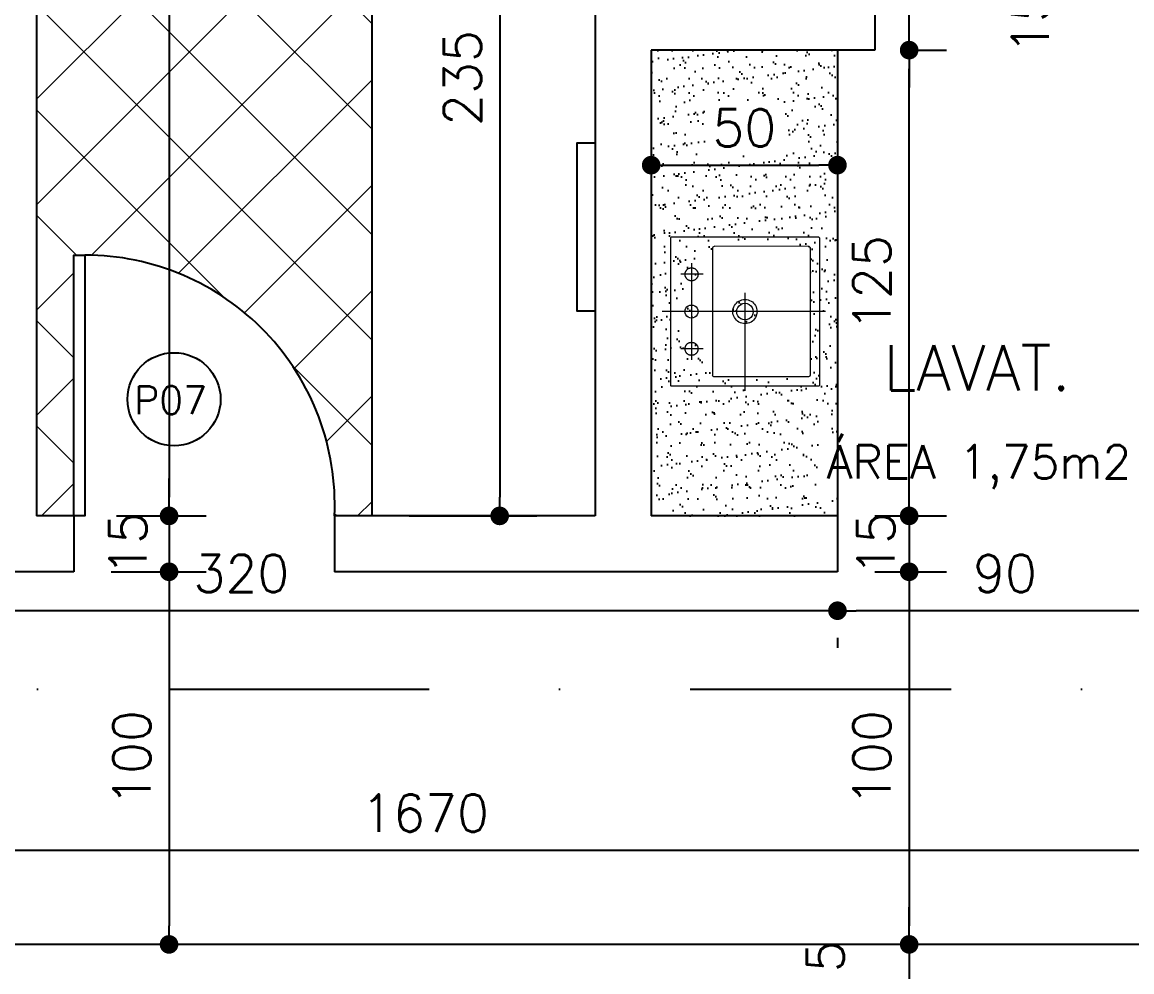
# Model space of a CAD drawing. Header units: inches. Extents: x 580771 to 672494, y 7715997 to 7829530.
# Drawn here: x 654388.3 to 654686.2, y 7728376.3 to 7728631.1 of the extents above; entities that cross this region are included whole.
import ezdxf

# ---------------------------------------------------------------- set-up
doc = ezdxf.new("R2010")
doc.units = ezdxf.units.IN
doc.header["$MEASUREMENT"] = 0
doc.header["$PDMODE"] = 2
for name, pattern in [('AXES', [0.54, 0.3, -0.08, 0.08, -0.08]), ('CACHE', [0.24, 0.12, -0.12]), ('CONTINU', [0]), ('DASHDOTX2', [2, 1, -0.5, 0, -0.5])]:
    doc.linetypes.add(name, pattern=pattern)
for name, color, linetype in [('02', 2, 'Continuous'), ('04', 4, 'Continuous'), ('1-ARQ-2', 2, 'Continuous'), ('1-ARQ-A', 1, 'Continuous'), ('Layer3', 3, 'Continuous'), ('NIVEL', 2, 'Continuous'), ('parede', 6, 'Continuous'), ('PAVTO1-ESCADA', 1, 'Continuous'), ('SIMBOLOS', 2, 'Continuous'), ('VEGETAÇÃO1', 96, 'Continuous')]:
    doc.layers.add(name, color=color, linetype=linetype)
doc.layers.add('ARQ-01', color=1, linetype='Continuous', lineweight=13)
doc.layers.add('MOBILIÁRIO-02', color=2, linetype='Continuous', lineweight=20)
doc.styles.add('R80E50', font='romans.shx', dxfattribs={"height": 10})
doc.styles.add('ROMANS', font='romans', dxfattribs={"height": 0.2})
doc.dimstyles.new('ARQ50', dxfattribs={"dimscale": 50, "dimtxt": 10, "dimasz": 0.1, "dimexe": 0.2, "dimexo": 0.2, "dimgap": 0.1, "dimtad": 1, "dimdec": 0, "dimzin": 12, "dimdsep": 46, "dimtxsty": 'R80E50', "dimblk1": 'DOT', "dimblk2": 'DOT', "dimsah": 1, "dimcen": 0.4, "dimclrd": 15, "dimclre": 15, "dimclrt": 3, "dimadec": 0, "dimazin": 0, "dimtfac": 1, "dimtdec": 0, "dimtmove": 2, "dimatfit": 3, "dimldrblk": 'DOT', "dimfxl": 0.2, "dimtolj": 1, "dimtzin": 12, "dimarcsym": 0})
pattern_1 = [(37.5, (-15995.2145, 6522.265), (-0.3149667905, 9.634118845), [0, -7.6, 0, -8.5, 0, -8.125]), (7.5, (-15995.215, 6522.265), (8.848883526, 14.110730326), [0, -4.1, 0, -6.85, 0, -2.625]), (327.5, (-16001.3645, 6522.265), (15.570709309, 0.028295268), [0, -2.5, 0, -9, 0, -11.75]), (317.5, (-16001.365, 6522.265), (15.030633023, 4.388377825), [0, -1.25, 0, -5.9, 0, -6.75])]

# ---------------------------------------------------------------- blocks, each defined once
blk = doc.blocks.new('7408317_p')
at = {"linetype": 'Continuous'}
for p, q in [((-0.1983, 0.2005), (-0.2, 0.1987)), ((0.1982, 0.2005), (0.2, 0.1987)), ((-0.2, -0.1977), (-0.1983, -0.1995)), ((0.2, -0.1977), (0.1982, -0.1995))]:
    blk.add_line(p, q, dxfattribs=at)
at = {"linetype": 'AXES'}
for points in [[(0, -0.032), (0, 0.223)], [(0, -0.2156), (0, 0.2156)], [(-0.1, 0.1125), (-0.1, 0.173)], [(0.1, 0.1125), (0.1, 0.173)], [(-0.1299, 0.144), (0.1299, 0.144)], [(-0.0506, 0.0005), (0.2124, 0.0005)]]:
    blk.add_lwpolyline(points, dxfattribs=at)
at = {"linetype": 'CONTINU'}
for points in [[(-0.2, -0.1977), (-0.2, 0.1987)], [(-0.1983, 0.2005), (0.1982, 0.2005)], [(0.2, -0.1977), (0.2, 0.1987)], [(-0.175, -0.1695), (-0.1753, 0.0825)], [(-0.1703, 0.0875), (0.1704, 0.0875)], [(0.175, -0.1701), (0.1754, 0.0825)], [(-0.17, -0.1745), (0.1706, -0.1745)], [(-0.1983, -0.1995), (0.1982, -0.1995)]]:
    blk.add_lwpolyline(points, dxfattribs=at)
at = {"linetype": 'CACHE'}
for points in [[(-0.1, 0.1615, 1.00004), (-0.1, 0.1265)], [(-0.1, 0.1265, 1.000058), (-0.1, 0.1615)], [(0.1, 0.1615, 1.000022), (0.1, 0.1265)], [(0.1, 0.1265, 1.000056), (0.1, 0.1615)]]:
    blk.add_lwpolyline(points, format="xyb", dxfattribs=at)
at = {"linetype": 'CONTINU'}
for points in [[(0, 0.1615, 1.00026), (0, 0.1265)], [(0, 0.1265, 1.000277), (0, 0.1615)], [(-0.1703, 0.0875, 0.414587), (-0.1753, 0.0825)], [(0.1754, 0.0825, 0.414612), (0.1704, 0.0875)], [(0, 0.033, 1.000349), (0, -0.032)], [(0, -0.032, 1.000654), (0, 0.033)], [(0, 0.0227, 1.000759), (0, -0.0218)], [(0, -0.0218, 1.000698), (0, 0.0227)], [(-0.1736, -0.173, -0.197042), (-0.175, -0.1695)], [(-0.175, -0.1695, 0.414578), (-0.17, -0.1745)], [(-0.17, -0.1745, -0.19704), (-0.1736, -0.173)], [(0.1706, -0.1745, 0.413833), (0.175, -0.1701)]]:
    blk.add_lwpolyline(points, format="xyb", dxfattribs=at)
blk = doc.blocks.new('_DOT')
at = {"color": 0, "linetype": 'ByBlock'}
blk.add_line((-0.5, 0), (-1, 0), dxfattribs=at)
at = {"color": 0, "linetype": 'ByBlock', "const_width": 0.5}
blk.add_lwpolyline([(-0.25, 0, 1), (0.25, 0, 1)], format="xyb", close=True, dxfattribs=at)
blk = doc.blocks.new('*D106')
at = {"layer": 'Defpoints', "color": 0, "transparency": 16777216}
for p in [(654697.19, 7728483.61), (654607.19, 7728475.84), (654607.19, 7728473.16)]:
    blk.add_point(p, dxfattribs=at)
at = {"layer": 'NIVEL', "color": 15, "lineweight": -2, "transparency": 16777216}
for p, q in [((654692.19, 7728473.16), (654612.19, 7728473.16)), ((654697.19, 7728473.61), (654697.19, 7728463.16)), ((654607.19, 7728465.84), (654607.19, 7728463.16))]:
    blk.add_line(p, q, dxfattribs=at)
at = {"layer": 'NIVEL', "color": 15, "lineweight": -2, "transparency": 16777216, "xscale": 5, "yscale": 5, "zscale": 5, "rotation": 180}
blk.add_blockref('_DOT', (654607.19, 7728473.16), dxfattribs=at)
at = {"layer": 'NIVEL', "color": 15, "lineweight": -2, "transparency": 16777216, "xscale": 5, "yscale": 5, "zscale": 5}
blk.add_blockref('_DOT', (654697.19, 7728473.16), dxfattribs=at)
at = {"layer": 'NIVEL', "color": 3, "transparency": 16777216, "insert": (654652.19, 7728483.16), "char_height": 10, "attachment_point": 5, "style": 'R80E50'}
blk.add_mtext('\\A1;90', dxfattribs=at)
blk = doc.blocks.new('*D107')
at = {"layer": 'Defpoints', "color": 0, "transparency": 16777216}
for p in [(654287.19, 7728483.61), (654607.19, 7728475.84), (654287.19, 7728473.16)]:
    blk.add_point(p, dxfattribs=at)
at = {"layer": 'NIVEL', "color": 15, "lineweight": -2, "transparency": 16777216}
for p, q in [((654287.19, 7728473.61), (654287.19, 7728463.16)), ((654602.19, 7728473.16), (654292.19, 7728473.16)), ((654607.19, 7728465.84), (654607.19, 7728463.16))]:
    blk.add_line(p, q, dxfattribs=at)
at = {"layer": 'NIVEL', "color": 15, "lineweight": -2, "transparency": 16777216, "xscale": 5, "yscale": 5, "zscale": 5, "rotation": 180}
blk.add_blockref('_DOT', (654287.19, 7728473.16), dxfattribs=at)
at = {"layer": 'NIVEL', "color": 15, "lineweight": -2, "transparency": 16777216, "xscale": 5, "yscale": 5, "zscale": 5}
blk.add_blockref('_DOT', (654607.19, 7728473.16), dxfattribs=at)
at = {"layer": 'NIVEL', "color": 3, "transparency": 16777216, "insert": (654447.19, 7728483.16), "char_height": 10, "attachment_point": 5, "style": 'R80E50'}
blk.add_mtext('\\A1;320', dxfattribs=at)
blk = doc.blocks.new('*D147')
at = {"layer": 'Defpoints', "color": 0, "transparency": 16777216}
for p in [(655247.19, 7728408.86), (653577.19, 7728383.61), (655247.19, 7728383.61)]:
    blk.add_point(p, dxfattribs=at)
at = {"layer": 'NIVEL', "color": 15, "lineweight": -2, "transparency": 16777216}
for p, q in [((653577.19, 7728393.61), (653577.19, 7728418.86)), ((655247.19, 7728393.61), (655247.19, 7728418.86)), ((653582.19, 7728408.86), (655242.19, 7728408.86))]:
    blk.add_line(p, q, dxfattribs=at)
at = {"layer": 'NIVEL', "color": 15, "lineweight": -2, "transparency": 16777216, "xscale": 5, "yscale": 5, "zscale": 5, "rotation": 180}
blk.add_blockref('_DOT', (653577.19, 7728408.86), dxfattribs=at)
at = {"layer": 'NIVEL', "color": 15, "lineweight": -2, "transparency": 16777216, "xscale": 5, "yscale": 5, "zscale": 5}
blk.add_blockref('_DOT', (655247.19, 7728408.86), dxfattribs=at)
at = {"layer": 'NIVEL', "color": 3, "transparency": 16777216, "insert": (654496.49, 7728418.86), "char_height": 10, "attachment_point": 5, "style": 'R80E50'}
blk.add_mtext('\\A1;1670', dxfattribs=at)
blk = doc.blocks.new('*D94')
at = {"layer": 'Defpoints', "color": 0, "transparency": 16777216}
for p in [(654607.19, 7728498.61), (654607.19, 7728483.61), (654626.44, 7728483.61)]:
    blk.add_point(p, dxfattribs=at)
at = {"layer": 'NIVEL', "color": 15, "lineweight": -2, "transparency": 16777216}
for p, q in [((654626.44, 7728503.61), (654626.44, 7728508.61)), ((654617.19, 7728498.61), (654636.44, 7728498.61)), ((654626.44, 7728498.61), (654626.44, 7728483.61)), ((654617.19, 7728483.61), (654636.44, 7728483.61)), ((654626.44, 7728478.61), (654626.44, 7728473.61))]:
    blk.add_line(p, q, dxfattribs=at)
at = {"layer": 'NIVEL', "color": 15, "lineweight": -2, "transparency": 16777216, "xscale": 5, "yscale": 5, "zscale": 5}
for p, rotation in [((654626.44, 7728498.61), 270), ((654626.44, 7728483.61), 90)]:
    blk.add_blockref('_DOT', p, dxfattribs=dict(at, rotation=rotation))
at = {"layer": 'NIVEL', "color": 3, "transparency": 16777216, "insert": (654617.51, 7728491.11), "char_height": 10, "attachment_point": 5, "rotation": 90, "style": 'R80E50'}
blk.add_mtext('\\A1;15', dxfattribs=at)
blk = doc.blocks.new('*D95')
at = {"layer": 'Defpoints', "color": 0, "transparency": 16777216}
for p in [(654607.19, 7728483.61), (654626.44, 7728383.61), (654658.94, 7728383.61)]:
    blk.add_point(p, dxfattribs=at)
at = {"layer": 'NIVEL', "color": 15, "lineweight": -2, "transparency": 16777216}
for p, q in [((654617.19, 7728483.61), (654636.44, 7728483.61)), ((654626.44, 7728478.61), (654626.44, 7728388.61)), ((654648.94, 7728383.61), (654616.44, 7728383.61))]:
    blk.add_line(p, q, dxfattribs=at)
at = {"layer": 'NIVEL', "color": 15, "lineweight": -2, "transparency": 16777216, "xscale": 5, "yscale": 5, "zscale": 5}
for p, rotation in [((654626.44, 7728483.61), 90), ((654626.44, 7728383.61), 270)]:
    blk.add_blockref('_DOT', p, dxfattribs=dict(at, rotation=rotation))
at = {"layer": 'NIVEL', "color": 3, "transparency": 16777216, "insert": (654616.44, 7728433.61), "char_height": 10, "attachment_point": 5, "rotation": 90, "style": 'R80E50'}
blk.add_mtext('\\A1;100', dxfattribs=at)
blk = doc.blocks.new('*D96')
at = {"layer": 'Defpoints', "color": 0, "transparency": 16777216}
for p in [(654658.94, 7728383.61), (654626.44, 7728368.61), (654643.43, 7728368.61)]:
    blk.add_point(p, dxfattribs=at)
at = {"layer": 'NIVEL', "color": 15, "lineweight": -2, "transparency": 16777216}
for p, q in [((654626.44, 7728388.61), (654626.44, 7728393.61)), ((654648.94, 7728383.61), (654616.44, 7728383.61)), ((654626.44, 7728383.61), (654626.44, 7728368.61)), ((654633.43, 7728368.61), (654616.44, 7728368.61)), ((654626.44, 7728363.61), (654626.44, 7728358.61))]:
    blk.add_line(p, q, dxfattribs=at)
at = {"layer": 'NIVEL', "color": 15, "lineweight": -2, "transparency": 16777216, "xscale": 5, "yscale": 5, "zscale": 5}
for p, rotation in [((654626.44, 7728383.61), 270), ((654626.44, 7728368.61), 90)]:
    blk.add_blockref('_DOT', p, dxfattribs=dict(at, rotation=rotation))
at = {"layer": 'NIVEL', "color": 3, "transparency": 16777216, "insert": (654603.94, 7728376.11), "char_height": 10, "attachment_point": 5, "rotation": 90, "style": 'R80E50'}
blk.add_mtext('\\A1;15', dxfattribs=at)
blk = doc.blocks.new('*D97')
at = {"layer": 'Defpoints', "color": 0, "transparency": 16777216}
for p in [(654617.19, 7728623.61), (654626.44, 7728623.61), (654607.19, 7728498.61)]:
    blk.add_point(p, dxfattribs=at)
at = {"layer": 'NIVEL', "color": 15, "lineweight": -2, "transparency": 16777216}
for p, q in [((654627.19, 7728623.61), (654636.44, 7728623.61)), ((654626.44, 7728503.61), (654626.44, 7728618.61)), ((654617.19, 7728498.61), (654636.44, 7728498.61))]:
    blk.add_line(p, q, dxfattribs=at)
at = {"layer": 'NIVEL', "color": 15, "lineweight": -2, "transparency": 16777216, "xscale": 5, "yscale": 5, "zscale": 5}
for p, rotation in [((654626.44, 7728623.61), 90), ((654626.44, 7728498.61), 270)]:
    blk.add_blockref('_DOT', p, dxfattribs=dict(at, rotation=rotation))
at = {"layer": 'NIVEL', "color": 3, "transparency": 16777216, "insert": (654616.44, 7728561.11), "char_height": 10, "attachment_point": 5, "rotation": 90, "style": 'R80E50'}
blk.add_mtext('\\A1;125', dxfattribs=at)
blk = doc.blocks.new('*D98')
at = {"layer": 'Defpoints', "color": 0, "transparency": 16777216}
for p in [(654617.19, 7728638.61), (654626.44, 7728638.61), (654617.19, 7728623.61)]:
    blk.add_point(p, dxfattribs=at)
at = {"layer": 'NIVEL', "color": 15, "lineweight": -2, "transparency": 16777216}
for p, q in [((654626.44, 7728643.61), (654626.44, 7728648.61)), ((654626.44, 7728623.61), (654626.44, 7728638.61)), ((654627.19, 7728638.61), (654636.44, 7728638.61)), ((654627.19, 7728623.61), (654636.44, 7728623.61)), ((654626.44, 7728618.61), (654626.44, 7728613.61))]:
    blk.add_line(p, q, dxfattribs=at)
at = {"layer": 'NIVEL', "color": 15, "lineweight": -2, "transparency": 16777216, "xscale": 5, "yscale": 5, "zscale": 5}
for p, rotation in [((654626.44, 7728638.61), 270), ((654626.44, 7728623.61), 90)]:
    blk.add_blockref('_DOT', p, dxfattribs=dict(at, rotation=rotation))
at = {"layer": 'NIVEL', "color": 3, "transparency": 16777216, "insert": (654658.94, 7728631.11), "char_height": 10, "attachment_point": 5, "rotation": 90, "style": 'R80E50'}
blk.add_mtext('\\A1;15', dxfattribs=at)
blk = doc.blocks.new('*D1023')
at = {"layer": 'Defpoints', "color": 0, "transparency": 16777216}
for p in [(654557.19, 7728623.61), (654607.19, 7728623.61), (654607.19, 7728592.74)]:
    blk.add_point(p, dxfattribs=at)
at = {"layer": 'NIVEL', "color": 15, "lineweight": -2, "transparency": 16777216}
for p, q in [((654557.19, 7728613.61), (654557.19, 7728582.74)), ((654607.19, 7728613.61), (654607.19, 7728582.74)), ((654562.19, 7728592.74), (654602.19, 7728592.74))]:
    blk.add_line(p, q, dxfattribs=at)
at = {"layer": 'NIVEL', "color": 15, "lineweight": -2, "transparency": 16777216, "xscale": 5, "yscale": 5, "zscale": 5, "rotation": 180}
blk.add_blockref('_DOT', (654557.19, 7728592.74), dxfattribs=at)
at = {"layer": 'NIVEL', "color": 15, "lineweight": -2, "transparency": 16777216, "xscale": 5, "yscale": 5, "zscale": 5}
blk.add_blockref('_DOT', (654607.19, 7728592.74), dxfattribs=at)
at = {"layer": 'NIVEL', "color": 3, "transparency": 16777216, "insert": (654582.19, 7728602.74), "char_height": 10, "attachment_point": 5, "style": 'R80E50'}
blk.add_mtext('\\A1;50', dxfattribs=at)
blk = doc.blocks.new('*D1034')
at = {"layer": 'Defpoints', "color": 0, "transparency": 16777216}
for p in [(654392.19, 7728818.61), (654403.69, 7728498.61), (654427.77, 7728498.61)]:
    blk.add_point(p, dxfattribs=at)
at = {"layer": 'NIVEL', "color": 15, "lineweight": -2, "transparency": 16777216}
for p, q in [((654402.19, 7728818.61), (654437.77, 7728818.61)), ((654427.77, 7728813.61), (654427.77, 7728503.61)), ((654413.69, 7728498.61), (654437.77, 7728498.61))]:
    blk.add_line(p, q, dxfattribs=at)
at = {"layer": 'NIVEL', "color": 15, "lineweight": -2, "transparency": 16777216, "xscale": 5, "yscale": 5, "zscale": 5}
for p, rotation in [((654427.77, 7728818.61), 90), ((654427.77, 7728498.61), 270)]:
    blk.add_blockref('_DOT', p, dxfattribs=dict(at, rotation=rotation))
at = {"layer": 'NIVEL', "color": 3, "transparency": 16777216, "insert": (654417.77, 7728658.61), "char_height": 10, "attachment_point": 5, "rotation": 90, "style": 'R80E50'}
blk.add_mtext('\\A1;320', dxfattribs=at)
blk = doc.blocks.new('*D1035')
at = {"layer": 'Defpoints', "color": 0, "transparency": 16777216}
for p in [(654403.69, 7728498.61), (654402.19, 7728483.61), (654427.77, 7728483.61)]:
    blk.add_point(p, dxfattribs=at)
at = {"layer": 'NIVEL', "color": 15, "lineweight": -2, "transparency": 16777216}
for p, q in [((654427.77, 7728503.61), (654427.77, 7728508.61)), ((654413.69, 7728498.61), (654437.77, 7728498.61)), ((654427.77, 7728498.61), (654427.77, 7728483.61)), ((654412.19, 7728483.61), (654437.77, 7728483.61)), ((654427.77, 7728478.61), (654427.77, 7728473.61))]:
    blk.add_line(p, q, dxfattribs=at)
at = {"layer": 'NIVEL', "color": 15, "lineweight": -2, "transparency": 16777216, "xscale": 5, "yscale": 5, "zscale": 5}
for p, rotation in [((654427.77, 7728498.61), 270), ((654427.77, 7728483.61), 90)]:
    blk.add_blockref('_DOT', p, dxfattribs=dict(at, rotation=rotation))
at = {"layer": 'NIVEL', "color": 3, "transparency": 16777216, "insert": (654416.71, 7728491.11), "char_height": 10, "attachment_point": 5, "rotation": 90, "style": 'R80E50'}
blk.add_mtext('\\A1;15', dxfattribs=at)
blk = doc.blocks.new('*D1036')
at = {"layer": 'Defpoints', "color": 0, "transparency": 16777216}
for p in [(654402.19, 7728483.61), (654427.77, 7728383.61), (654460.27, 7728383.61)]:
    blk.add_point(p, dxfattribs=at)
at = {"layer": 'NIVEL', "color": 15, "lineweight": -2, "transparency": 16777216}
for p, q in [((654412.19, 7728483.61), (654437.77, 7728483.61)), ((654427.77, 7728478.61), (654427.77, 7728388.61)), ((654450.27, 7728383.61), (654417.77, 7728383.61))]:
    blk.add_line(p, q, dxfattribs=at)
at = {"layer": 'NIVEL', "color": 15, "lineweight": -2, "transparency": 16777216, "xscale": 5, "yscale": 5, "zscale": 5}
for p, rotation in [((654427.77, 7728483.61), 90), ((654427.77, 7728383.61), 270)]:
    blk.add_blockref('_DOT', p, dxfattribs=dict(at, rotation=rotation))
at = {"layer": 'NIVEL', "color": 3, "transparency": 16777216, "insert": (654417.77, 7728433.61), "char_height": 10, "attachment_point": 5, "rotation": 90, "style": 'R80E50'}
blk.add_mtext('\\A1;100', dxfattribs=at)
blk = doc.blocks.new('*D1037')
at = {"layer": 'Defpoints', "color": 0, "transparency": 16777216}
for p in [(654482.19, 7728733.61), (654482.19, 7728498.61), (654516.52, 7728498.61)]:
    blk.add_point(p, dxfattribs=at)
at = {"layer": 'NIVEL', "color": 15, "lineweight": -2, "transparency": 16777216}
for p, q in [((654492.19, 7728733.61), (654526.52, 7728733.61)), ((654516.52, 7728728.61), (654516.52, 7728503.61)), ((654492.19, 7728498.61), (654526.52, 7728498.61))]:
    blk.add_line(p, q, dxfattribs=at)
at = {"layer": 'NIVEL', "color": 15, "lineweight": -2, "transparency": 16777216, "xscale": 5, "yscale": 5, "zscale": 5}
for p, rotation in [((654516.52, 7728733.61), 90), ((654516.52, 7728498.61), 270)]:
    blk.add_blockref('_DOT', p, dxfattribs=dict(at, rotation=rotation))
at = {"layer": 'NIVEL', "color": 3, "transparency": 16777216, "insert": (654506.52, 7728616.11), "char_height": 10, "attachment_point": 5, "rotation": 90, "style": 'R80E50'}
blk.add_mtext('\\A1;235', dxfattribs=at)
blk = doc.blocks.new('*D1283')
at = {"layer": 'Defpoints', "color": 0, "transparency": 16777216}
for p in [(654382.8, 7728383.61), (654402.74, 7728383.61), (654402.74, 7728368.61)]:
    blk.add_point(p, dxfattribs=at)
at = {"layer": 'NIVEL', "color": 15, "lineweight": -2, "transparency": 16777216}
for p, q in [((654382.8, 7728388.61), (654382.8, 7728393.61)), ((654392.74, 7728383.61), (654372.8, 7728383.61)), ((654382.8, 7728368.61), (654382.8, 7728383.61)), ((654392.74, 7728368.61), (654372.8, 7728368.61)), ((654382.8, 7728363.61), (654382.8, 7728358.61))]:
    blk.add_line(p, q, dxfattribs=at)
at = {"layer": 'NIVEL', "color": 15, "lineweight": -2, "transparency": 16777216, "xscale": 5, "yscale": 5, "zscale": 5}
for p, rotation in [((654382.8, 7728383.61), 270), ((654382.8, 7728368.61), 90)]:
    blk.add_blockref('_DOT', p, dxfattribs=dict(at, rotation=rotation))
at = {"layer": 'NIVEL', "color": 3, "transparency": 16777216, "insert": (654360.3, 7728376.11), "char_height": 10, "attachment_point": 5, "rotation": 90, "style": 'R80E50'}
blk.add_mtext('\\A1;15', dxfattribs=at)

msp = doc.modelspace()

# ---------------------------------------------------------------- hatches: boundary and pattern name
at = {"layer": 'ARQ-01'}
h = msp.add_hatch(dxfattribs=at)
h.set_pattern_fill('_USER', color=256, scale=20, angle=45, style=0, double=1, pattern_type=0)
h.set_pattern_definition([(45, (-135.548, -41193.46), (-14.142135624, 14.142135624), []), (135, (-135.548, -41193.46), (-14.142135624, -14.142135624), [])])
h.paths.add_polyline_path([(654482.193, 7728667.635), (654392.193, 7728667.635), (654392.193, 7728498.605), (654402.193, 7728498.605), (654402.193, 7728568.605), (654405.193, 7728568.605, -0.4270979), (654472.193, 7728498.605), (654482.193, 7728498.605)])
h.paths.add_polyline_path([(654482.193, 7728733.605), (654542.193, 7728733.605), (654542.193, 7728818.605), (654392.193, 7728818.605), (654392.193, 7728667.635), (654482.193, 7728667.635)])
h.paths.add_polyline_path([(654455.467, 7728802.234, -1), (654480.467, 7728802.234, -1)], flags=16)
h.paths.add_polyline_path([(654425.266, 7728643.248), (654425.266, 7728673.962), (654410.266, 7728673.962), (654410.266, 7728643.248)], flags=9)
h.paths.add_polyline_path([(654452.551, 7728667.629), (654481.836, 7728667.629), (654481.836, 7728682.629), (654452.551, 7728682.629)], flags=9)
h.paths.add_polyline_path([(654456.788, 7728796.355), (654480.181, 7728796.355), (654480.181, 7728807.605), (654456.788, 7728807.605)], flags=24)
h.paths.add_polyline_path([(654407.479, 7728752.438), (654503.264, 7728752.438), (654503.264, 7728769.366), (654407.479, 7728769.366)], flags=24)
h.paths.add_polyline_path([(654414.282, 7728769.495), (654493.22, 7728769.495), (654493.22, 7728793.695), (654414.282, 7728793.695)], flags=24)
at = {"layer": 'PAVTO1-ESCADA'}
h = msp.add_hatch(dxfattribs=at)
h.set_pattern_fill('AR-SAND', color=256, scale=3, style=0)
h.set_pattern_definition([(37.5, (0, -41893.4593), (-0.1889800743, 5.780471307), [0, -4.56, 0, -5.1, 0, -4.875]), (7.5, (0, -41893.459), (5.309330116, 8.466438196), [0, -2.46, 0, -4.11, 0, -1.575]), (327.5, (-3.69, -41893.4593), (9.3424255853, 0.0169771606), [0, -1.5, 0, -5.4, 0, -7.05]), (317.5, (-3.69, -41893.459), (9.018379814, 2.633026695), [0, -0.75, 0, -3.54, 0, -4.05])])
h.paths.add_polyline_path([(654607.193, 7728623.605), (654557.193, 7728623.605), (654557.193, 7728498.605), (654607.193, 7728498.605)])
h.paths.add_polyline_path([(654562.367, 7728573.448), (654562.367, 7728533.448), (654562.367, 7728533.448), (654562.367, 7728573.448)], flags=16)
edge = h.paths.add_edge_path(flags=16)
edge.add_line((654599.867, 7728570.448), (654599.867, 7728536.388))
edge.add_arc((654599.422, 7728536.388), 0.445, -89.92303, 0, ccw=False)
edge.add_line((654599.423, 7728535.943), (654574.168, 7728535.909))
edge.add_arc((654574.167, 7728536.409), 0.5, 180, 270.0779, ccw=False)
edge.add_line((654573.667, 7728536.409), (654562.367, 7728553.448))
edge.add_line((654562.367, 7728553.448), (654569.767, 7728553.444))
edge.add_arc((654568.017, 7728553.444), 1.75, -90.01459, 0.00847, ccw=False)
edge.add_line((654568.017, 7728551.694), (654568.017, 7728545.194))
edge.add_arc((654568.017, 7728543.444), 1.75, 0.00107, 90.00615, ccw=False)
edge.add_arc((654568.017, 7728543.444), 1.75, -180.00091, 0.00553, ccw=False)
edge.add_arc((654568.017, 7728543.444), 1.75, 90.00615, 180.00355, ccw=False)
edge.add_line((654568.017, 7728545.194), (654568.017, 7728551.694))
edge.add_arc((654568.017, 7728553.444), 1.75, 179.98645, 269.98541, ccw=False)
edge.add_arc((654568.017, 7728553.445), 1.75, 90.01913, 180.01716, ccw=False)
edge.add_line((654568.017, 7728555.194), (654568.016, 7728561.694))
edge.add_arc((654568.016, 7728563.444), 1.75, 179.99893, 269.99866, ccw=False)
edge.add_arc((654568.016, 7728563.444), 1.75, -0.00004, 180.00451, ccw=False)
edge.add_arc((654568.016, 7728563.444), 1.75, -90.00134, 0.00555, ccw=False)
edge.add_line((654568.016, 7728561.694), (654568.017, 7728555.194))
edge.add_arc((654568.017, 7728553.445), 1.75, -0.01258, 90.01913, ccw=False)
edge.add_line((654569.767, 7728553.444), (654562.367, 7728553.448))
edge.add_line((654562.367, 7728553.448), (654573.667, 7728570.479))
edge.add_arc((654574.167, 7728570.479), 0.5, 89.93073, 180, ccw=False)
edge.add_line((654574.168, 7728570.979), (654599.367, 7728570.948))
edge.add_arc((654599.368, 7728570.448), 0.5, 0.03497, 90.03639, ccw=False)
edge = h.paths.add_edge_path(flags=0)
edge.add_arc((654582.368, 7728553.442), 3.251, -180.04338, 0.03158, ccw=False)
edge.add_arc((654582.368, 7728553.445), 3.251, -0.02591, 180.01412, ccw=False)
edge = h.paths.add_edge_path(flags=0)
edge.add_arc((654582.368, 7728553.443), 2.225, -180.02855, 0.05142, ccw=False)
edge.add_arc((654582.368, 7728553.446), 2.225, -0.03206, 180.05493, ccw=False)
h.paths.add_polyline_path([(654571.598, 7728595.237), (654592.789, 7728595.237), (654592.789, 7728610.237), (654571.598, 7728610.237)], flags=16)
h.paths.add_polyline_path([(654602.036, 7728503.614), (654607.193, 7728503.614), (654607.193, 7728520.543), (654602.036, 7728520.543)], flags=16)
at = {"layer": 'VEGETAÇÃO1'}
h = msp.add_hatch(dxfattribs=at)
h.set_pattern_fill('AR-SAND', color=256, scale=5, style=0)
h.set_pattern_definition(pattern_1)
h.paths.add_polyline_path([(656219.712, 7729077.188), (653247.193, 7729077.188), (653247.193, 7729018.11), (656219.712, 7729018.11)])
h.paths.add_polyline_path([(653172.092, 7727708.921), (653620.827, 7727708.921), (653620.827, 7727781.714), (653172.092, 7727781.714)], flags=9)
h.paths.add_polyline_path([(654089.672, 7727765.482), (654575.264, 7727765.482), (654575.264, 7727838.274), (654089.672, 7727838.274)], flags=9)
h.paths.add_polyline_path([(654168.845, 7728479.622), (654654.438, 7728479.622), (654654.438, 7728552.415), (654168.845, 7728552.415)], flags=9)
h.paths.add_polyline_path([(652953.962, 7728488.927), (653402.697, 7728488.927), (653402.697, 7728561.72), (652953.962, 7728561.72)], flags=9)
h.paths.add_polyline_path([(654111.314, 7727852.972), (654558.576, 7727852.972), (654558.576, 7727950.472), (654111.314, 7727950.472)], flags=9)
h.paths.add_polyline_path([(653196.039, 7727793.669), (653646.396, 7727793.669), (653646.396, 7727891.169), (653196.039, 7727891.169)], flags=9)
h.paths.add_polyline_path([(652982.593, 7728563.801), (653429.855, 7728563.801), (653429.855, 7728661.301), (652982.593, 7728661.301)], flags=9)
h.paths.add_polyline_path([(654217.81, 7728559.254), (654646.5, 7728559.254), (654646.5, 7728656.754), (654217.81, 7728656.754)], flags=9)
h = msp.add_hatch(dxfattribs=at)
h.set_pattern_fill('AR-SAND', color=256, scale=5, style=0)
h.set_pattern_definition(pattern_1)
h.paths.add_polyline_path([(656372.876, 7728304.935), (655842.29, 7728303.525), (655842.741, 7728133.605), (655842.741, 7727948.605), (656007.741, 7727948.605), (656007.741, 7727668.605), (656499.083, 7727668.605)])
h.paths.add_polyline_path([(654168.845, 7728479.622), (654654.438, 7728479.622), (654654.438, 7728552.415), (654168.845, 7728552.415)], flags=9)
h.paths.add_polyline_path([(652953.962, 7728488.927), (653402.697, 7728488.927), (653402.697, 7728561.72), (652953.962, 7728561.72)], flags=9)
h.paths.add_polyline_path([(652982.593, 7728563.801), (653429.855, 7728563.801), (653429.855, 7728661.301), (652982.593, 7728661.301)], flags=9)
h.paths.add_polyline_path([(654217.81, 7728559.254), (654646.5, 7728559.254), (654646.5, 7728656.754), (654217.81, 7728656.754)], flags=9)

# ---------------------------------------------------------------- linework, layer by layer
at = {"layer": '04', "linetype": 'DASHDOTX2', "ltscale": 70}
msp.add_line((651205.296, 7728452.086), (656456.083, 7728452.086), dxfattribs=at)
at = {"layer": '1-ARQ-2'}
for p, q in [((654482.193, 7728733.605), (654482.193, 7728498.605)), ((654607.193, 7728623.605), (654607.193, 7728498.605))]:
    msp.add_line(p, q, dxfattribs=at)
for points in [[(654542.193, 7728598.605), (654537.193, 7728598.605), (654537.193, 7728553.605), (654542.193, 7728553.605)], [(654402.193, 7728498.605), (654402.193, 7728568.605), (654405.193, 7728568.605), (654405.193, 7728498.605), (654402.193, 7728498.605)]]:
    msp.add_lwpolyline(points, dxfattribs=at)
at = {"layer": '1-ARQ-A'}
msp.add_arc((654405.193, 7728501.541), 67.064, 357.4911, 90, dxfattribs=at)
at = {"layer": 'parede'}
for p, q in [((654392.193, 7728833.605), (654392.193, 7728498.605)), ((654542.193, 7728833.605), (654542.193, 7728498.605)), ((654617.193, 7728638.605), (654617.193, 7728623.605)), ((654617.193, 7728623.605), (654557.193, 7728623.605)), ((654557.193, 7728623.605), (654557.193, 7728498.605)), ((654402.193, 7728498.605), (654392.193, 7728498.605)), ((654402.193, 7728498.605), (654392.193, 7728498.605)), ((654402.193, 7728498.605), (654402.193, 7728483.605)), ((654542.193, 7728498.605), (654472.193, 7728498.605)), ((654472.193, 7728498.605), (654472.193, 7728483.605)), ((654607.193, 7728498.605), (654557.193, 7728498.605)), ((654607.193, 7728498.605), (654607.193, 7728483.605)), ((654402.193, 7728483.605), (654287.193, 7728483.605)), ((654607.193, 7728483.605), (654472.193, 7728483.605)), ((655857.193, 7728383.605), (653577.193, 7728383.605))]:
    msp.add_line(p, q, dxfattribs=at)
at = {"layer": 'SIMBOLOS', "color": 2}
msp.add_circle((654429.107, 7728529.909), 12.5, dxfattribs=at)

# ---------------------------------------------------------------- block references
at = {"layer": 'MOBILIÁRIO-02', "xscale": -100, "yscale": 100, "zscale": 100, "rotation": 90}
msp.add_blockref('7408317_p', (654582.417, 7728553.445), dxfattribs=at)

# ---------------------------------------------------------------- texts
at = {"layer": '02', "insert": (654604.286, 7728505.864), "char_height": 9, "width": 104.16053, "attachment_point": 7, "style": 'R80E50'}
msp.add_mtext('\\pt63;{\\C2;ÁREA 1,75m2}', dxfattribs=at)
at = {"layer": 'Layer3', "style": 'R80E50'}
msp.add_text('LAVAT.', height=12.1, dxfattribs=at).set_placement((654619.552, 7728532.301))
at = {"layer": 'SIMBOLOS', "color": 2, "style": 'ROMANS'}
msp.add_text('P07', height=7.5, dxfattribs=at).set_placement((654418.374, 7728525.905))

# ---------------------------------------------------------------- dimensions: what is measured, and where the dimension line sits
at = {"layer": 'NIVEL', "color": 4}
for base, p1, p2, picture, middle in [((654427.766, 7728498.605), (654392.193, 7728818.605), (654403.693, 7728498.605), '*D1034', (654417.766, 7728658.605)), ((654516.52, 7728498.605), (654482.193, 7728733.605), (654482.193, 7728498.605), '*D1037', (654506.52, 7728616.105)), ((654626.437, 7728638.605), (654617.193, 7728623.605), (654617.193, 7728638.605), '*D98', (654658.937, 7728631.105)), ((654626.437, 7728623.605), (654607.193, 7728498.605), (654617.193, 7728623.605), '*D97', (654616.437, 7728561.105)), ((654427.766, 7728383.605), (654402.193, 7728483.605), (654460.266, 7728383.605), '*D1036', (654417.766, 7728433.605)), ((654626.437, 7728383.605), (654607.193, 7728483.605), (654658.937, 7728383.605), '*D95', (654616.437, 7728433.605)), ((654382.799, 7728383.605), (654402.743, 7728368.605), (654402.743, 7728383.605), '*D1283', (654360.299, 7728376.105)), ((654626.437, 7728368.605), (654658.937, 7728383.605), (654643.433, 7728368.605), '*D96', (654603.937, 7728376.105))]:
    dim = msp.add_linear_dim(base=base, p1=p1, p2=p2, angle=90, dimstyle='ARQ50', dxfattribs=at)
    dim.commit()
    dim.dimension.update_dxf_attribs({"geometry": picture, "text_midpoint": middle})
for base, p1, p2, picture, middle in [((654607.193, 7728592.737), (654557.193, 7728623.605), (654607.193, 7728623.605), '*D1023', (654582.193, 7728602.737)), ((654287.193, 7728473.163), (654607.193, 7728475.84), (654287.193, 7728483.605), '*D107', (654447.193, 7728483.163)), ((654607.193, 7728473.163), (654697.193, 7728483.605), (654607.193, 7728475.84), '*D106', (654652.193, 7728483.163))]:
    dim = msp.add_linear_dim(base=base, p1=p1, p2=p2, dimstyle='ARQ50', dxfattribs=at)
    dim.commit()
    dim.dimension.update_dxf_attribs({"geometry": picture, "text_midpoint": middle})
for base, p1, p2, picture, middle in [((654427.766, 7728483.605), (654403.693, 7728498.605), (654402.193, 7728483.605), '*D1035', (654416.708, 7728491.105)), ((654626.437, 7728483.605), (654607.193, 7728498.605), (654607.193, 7728483.605), '*D94', (654617.515, 7728491.105))]:
    dim = msp.add_linear_dim(base=base, p1=p1, p2=p2, angle=90, dimstyle='ARQ50', dxfattribs=at)
    dim.commit()
    dim.dimension.update_dxf_attribs({"geometry": picture, "text_midpoint": middle, "dimtype": 160})
dim = msp.add_linear_dim(base=(655247.193, 7728408.862), p1=(653577.193, 7728383.605), p2=(655247.193, 7728383.605), dimstyle='ARQ50', dxfattribs=at)
dim.commit()
dim.dimension.update_dxf_attribs({"geometry": '*D147', "text_midpoint": (654496.489, 7728418.862), "dimtype": 160})

doc.saveas('drawing.dxf')
